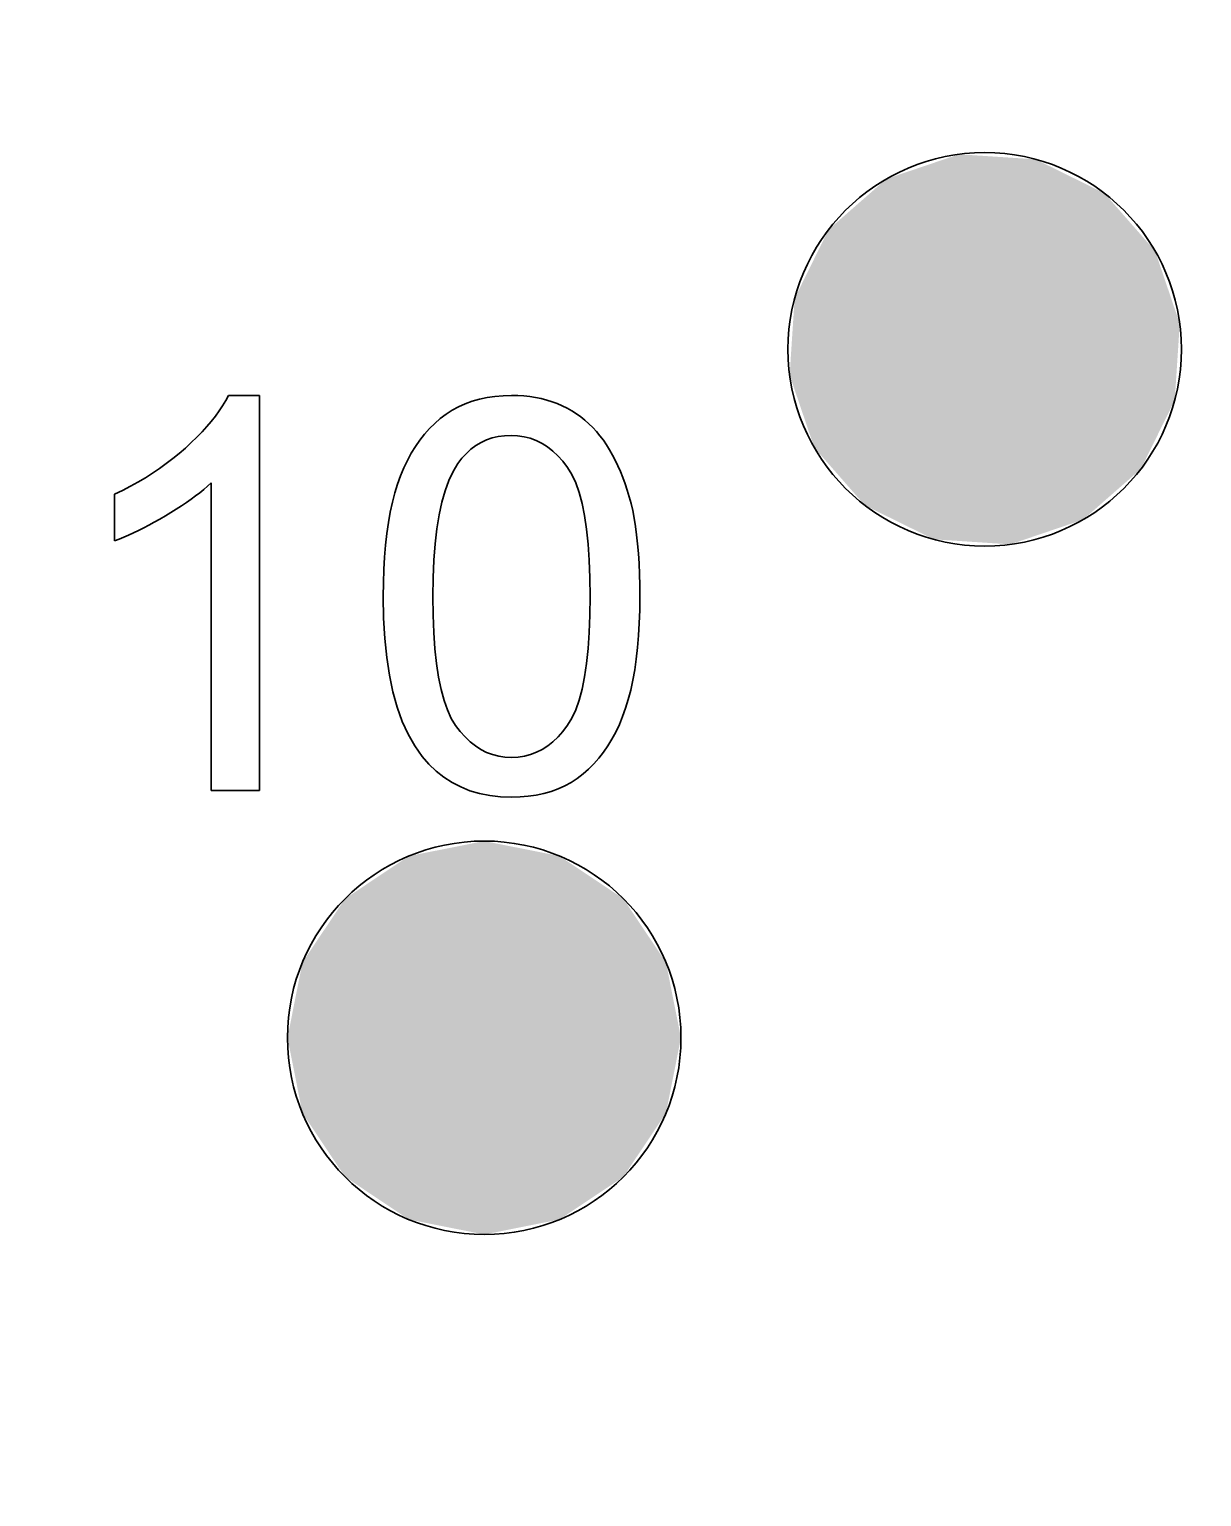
# Model space of a CAD drawing. Extents: x 260 to 819, y -886 to -454.
# Drawn here: x 385.37 to 393.11, y -656.66 to -646.96 of the extents above; entities that cross this region are included whole.
import ezdxf

# ---------------------------------------------------------------- set-up
doc = ezdxf.new("R2010")
doc.units = 0
doc.header["$LTSCALE"] = 150
doc.header["$MEASUREMENT"] = 0
doc.layers.get('0').update_dxf_attribs({"color": 6, "linetype": 'CONTINUOUS'})
doc.layers.add('현배선도', color=7, linetype='CONTINUOUS')

# ---------------------------------------------------------------- blocks, each defined once
blk = doc.blocks.new('A$C220A20F7')
at = {"color": 7, "lineweight": 35, "ltscale": 0.000494329}
blk.add_line((24.6386, 25.9703), (24.6588, 26.0043), dxfattribs=at)
at = {"color": 7, "lineweight": 35, "ltscale": 0.000477973}
blk.add_line((24.6588, 26.0043), (24.6767, 26.0381), dxfattribs=at)
at = {"color": 7, "lineweight": 35, "ltscale": 0.002571}
blk.add_line((24.6767, 26.0381), (24.8824, 26.0381), dxfattribs=at)
at = {"color": 7, "lineweight": 35, "ltscale": 0.032633}
blk.add_line((24.8824, 26.0381), (24.8824, 23.4275), dxfattribs=at)
at = {"color": 7, "lineweight": 35, "ltscale": 0.000612975}
blk.add_line((26.242, 25.9832), (26.2881, 26), dxfattribs=at)
at = {"color": 7, "lineweight": 35, "ltscale": 0.000625224}
blk.add_line((26.2881, 26), (26.3362, 26.0137), dxfattribs=at)
at = {"color": 7, "lineweight": 35, "ltscale": 0.000638953}
blk.add_line((26.3362, 26.0137), (26.3862, 26.0244), dxfattribs=at)
at = {"color": 7, "lineweight": 35, "ltscale": 0.000655446}
blk.add_line((26.3862, 26.0244), (26.438, 26.032), dxfattribs=at)
at = {"color": 7, "lineweight": 35, "ltscale": 0.000675357}
blk.add_line((26.438, 26.032), (26.4919, 26.0366), dxfattribs=at)
at = {"color": 7, "lineweight": 35, "ltscale": 0.000697582}
blk.add_line((26.4919, 26.0366), (26.5477, 26.0381), dxfattribs=at)
at = {"color": 7, "lineweight": 35, "ltscale": 0.000517379}
blk.add_line((26.5477, 26.0381), (26.589, 26.0373), dxfattribs=at)
at = {"color": 7, "lineweight": 35, "ltscale": 0.000504534}
blk.add_line((26.589, 26.0373), (26.6293, 26.0348), dxfattribs=at)
at = {"color": 7, "lineweight": 35, "ltscale": 0.000494145}
blk.add_line((26.6293, 26.0348), (26.6686, 26.0305), dxfattribs=at)
at = {"color": 7, "lineweight": 35, "ltscale": 0.000483271}
blk.add_line((26.6686, 26.0305), (26.7068, 26.0246), dxfattribs=at)
at = {"color": 7, "lineweight": 35, "ltscale": 0.000476445}
blk.add_line((26.7068, 26.0246), (26.7442, 26.0171), dxfattribs=at)
at = {"color": 7, "lineweight": 35, "ltscale": 0.000466168}
blk.add_line((26.7442, 26.0171), (26.7803, 26.0078), dxfattribs=at)
at = {"color": 7, "lineweight": 35, "ltscale": 0.000460297}
blk.add_line((26.7803, 26.0078), (26.8155, 25.9969), dxfattribs=at)
at = {"color": 7, "lineweight": 35, "ltscale": 0.000454851}
blk.add_line((26.8155, 25.9969), (26.8496, 25.9842), dxfattribs=at)
at = {"color": 7, "lineweight": 35, "ltscale": 0.000550657}
blk.add_line((24.564, 25.867), (24.5912, 25.9017), dxfattribs=at)
at = {"color": 7, "lineweight": 35, "ltscale": 0.000531687}
blk.add_line((24.5912, 25.9017), (24.6161, 25.9361), dxfattribs=at)
at = {"color": 7, "lineweight": 35, "ltscale": 0.000511878}
blk.add_line((24.6161, 25.9361), (24.6386, 25.9703), dxfattribs=at)
at = {"color": 7, "lineweight": 35, "ltscale": 0.000600513}
blk.add_line((26.0768, 25.8856), (26.1152, 25.9146), dxfattribs=at)
at = {"color": 7, "lineweight": 35, "ltscale": 0.000600191}
blk.add_line((26.1152, 25.9146), (26.1556, 25.9405), dxfattribs=at)
at = {"color": 7, "lineweight": 35, "ltscale": 0.000600219}
blk.add_line((26.1556, 25.9405), (26.1978, 25.9634), dxfattribs=at)
at = {"color": 7, "lineweight": 35, "ltscale": 0.000605547}
blk.add_line((26.1978, 25.9634), (26.242, 25.9832), dxfattribs=at)
at = {"color": 7, "lineweight": 35, "ltscale": 0.000451333}
blk.add_line((26.8496, 25.9842), (26.8827, 25.9699), dxfattribs=at)
at = {"color": 7, "lineweight": 35, "ltscale": 0.000448248}
blk.add_line((26.8827, 25.9699), (26.9148, 25.9539), dxfattribs=at)
at = {"color": 7, "lineweight": 35, "ltscale": 0.000445808}
blk.add_line((26.9148, 25.9539), (26.9458, 25.9363), dxfattribs=at)
at = {"color": 7, "lineweight": 35, "ltscale": 0.000443499}
blk.add_line((26.9458, 25.9363), (26.9758, 25.9172), dxfattribs=at)
at = {"color": 7, "lineweight": 35, "ltscale": 0.000442252}
blk.add_line((26.9758, 25.9172), (27.0046, 25.8967), dxfattribs=at)
at = {"color": 7, "lineweight": 35, "ltscale": 0.000443364}
blk.add_line((27.0046, 25.8967), (27.0323, 25.8746), dxfattribs=at)
at = {"color": 7, "lineweight": 35, "ltscale": 0.000613868}
blk.add_line((24.4684, 25.7618), (24.5026, 25.797), dxfattribs=at)
at = {"color": 7, "lineweight": 35, "ltscale": 0.000592871}
blk.add_line((24.5026, 25.797), (24.5345, 25.8321), dxfattribs=at)
at = {"color": 7, "lineweight": 35, "ltscale": 0.000571083}
blk.add_line((24.5345, 25.8321), (24.564, 25.867), dxfattribs=at)
at = {"color": 7, "lineweight": 35, "ltscale": 0.000617684}
blk.add_line((25.9728, 25.7825), (26.0057, 25.8195), dxfattribs=at)
at = {"color": 7, "lineweight": 35, "ltscale": 0.000610157}
blk.add_line((26.0057, 25.8195), (26.0403, 25.8538), dxfattribs=at)
at = {"color": 7, "lineweight": 35, "ltscale": 0.000605231}
blk.add_line((26.0403, 25.8538), (26.0768, 25.8856), dxfattribs=at)
at = {"color": 7, "lineweight": 35, "ltscale": 0.000443701}
blk.add_line((27.0323, 25.8746), (27.0589, 25.851), dxfattribs=at)
at = {"color": 7, "lineweight": 35, "ltscale": 0.000447388}
blk.add_line((27.0589, 25.851), (27.0845, 25.826), dxfattribs=at)
at = {"color": 7, "lineweight": 35, "ltscale": 0.000450204}
blk.add_line((27.0845, 25.826), (27.1088, 25.7995), dxfattribs=at)
at = {"color": 7, "lineweight": 35, "ltscale": 0.0004556}
blk.add_line((27.1088, 25.7995), (27.1321, 25.7715), dxfattribs=at)
at = {"color": 7, "lineweight": 35, "ltscale": 0.000661223}
blk.add_line((24.3928, 25.6905), (24.4318, 25.7263), dxfattribs=at)
at = {"color": 7, "lineweight": 35, "ltscale": 0.000637191}
blk.add_line((24.4318, 25.7263), (24.4684, 25.7618), dxfattribs=at)
at = {"color": 7, "lineweight": 35, "ltscale": 0.000654366}
blk.add_line((25.8855, 25.6563), (25.9128, 25.701), dxfattribs=at)
at = {"color": 7, "lineweight": 35, "ltscale": 0.000639346}
blk.add_line((25.9128, 25.701), (25.9419, 25.743), dxfattribs=at)
at = {"color": 7, "lineweight": 35, "ltscale": 0.000627424}
blk.add_line((25.9419, 25.743), (25.9728, 25.7825), dxfattribs=at)
at = {"color": 7, "lineweight": 35, "ltscale": 0.000506555}
blk.add_line((26.3122, 25.7069), (26.2797, 25.6826), dxfattribs=at)
at = {"color": 7, "lineweight": 35, "ltscale": 0.000497956}
blk.add_line((26.3464, 25.7273), (26.3122, 25.7069), dxfattribs=at)
at = {"color": 7, "lineweight": 35, "ltscale": 0.000496468}
blk.add_line((26.3824, 25.7441), (26.3464, 25.7273), dxfattribs=at)
at = {"color": 7, "lineweight": 35, "ltscale": 0.000500407}
blk.add_line((26.4202, 25.7571), (26.3824, 25.7441), dxfattribs=at)
at = {"color": 7, "lineweight": 35, "ltscale": 0.000507148}
blk.add_line((26.4597, 25.7665), (26.4202, 25.7571), dxfattribs=at)
at = {"color": 7, "lineweight": 35, "ltscale": 0.000521155}
blk.add_line((26.501, 25.772), (26.4597, 25.7665), dxfattribs=at)
at = {"color": 7, "lineweight": 35, "ltscale": 0.000539138}
blk.add_line((26.5441, 25.7739), (26.501, 25.772), dxfattribs=at)
at = {"color": 7, "lineweight": 35, "ltscale": 0.000549947}
blk.add_line((26.5881, 25.7718), (26.5441, 25.7739), dxfattribs=at)
at = {"color": 7, "lineweight": 35, "ltscale": 0.000537544}
blk.add_line((26.6306, 25.7655), (26.5881, 25.7718), dxfattribs=at)
at = {"color": 7, "lineweight": 35, "ltscale": 0.000529412}
blk.add_line((26.6716, 25.7549), (26.6306, 25.7655), dxfattribs=at)
at = {"color": 7, "lineweight": 35, "ltscale": 0.000527155}
blk.add_line((26.7111, 25.7401), (26.6716, 25.7549), dxfattribs=at)
at = {"color": 7, "lineweight": 35, "ltscale": 0.000532097}
blk.add_line((26.7492, 25.7211), (26.7111, 25.7401), dxfattribs=at)
at = {"color": 7, "lineweight": 35, "ltscale": 0.000541848}
blk.add_line((26.7858, 25.6979), (26.7492, 25.7211), dxfattribs=at)
at = {"color": 7, "lineweight": 35, "ltscale": 0.000461732}
blk.add_line((27.1321, 25.7715), (27.1543, 25.7419), dxfattribs=at)
at = {"color": 7, "lineweight": 35, "ltscale": 0.000470107}
blk.add_line((27.1543, 25.7419), (27.1756, 25.7109), dxfattribs=at)
at = {"color": 7, "lineweight": 35, "ltscale": 0.000476178}
blk.add_line((27.1756, 25.7109), (27.1956, 25.6785), dxfattribs=at)
at = {"color": 7, "lineweight": 35, "ltscale": 0.000682783}
blk.add_line((24.2666, 25.5878), (24.31, 25.621), dxfattribs=at)
at = {"color": 7, "lineweight": 35, "ltscale": 0.000678347}
blk.add_line((24.31, 25.621), (24.3521, 25.6552), dxfattribs=at)
at = {"color": 7, "lineweight": 35, "ltscale": 0.000673366}
blk.add_line((24.3521, 25.6552), (24.3928, 25.6905), dxfattribs=at)
at = {"color": 7, "lineweight": 35, "ltscale": 0.000688853}
blk.add_line((25.8365, 25.5593), (25.8601, 25.6091), dxfattribs=at)
at = {"color": 7, "lineweight": 35, "ltscale": 0.000670067}
blk.add_line((25.8601, 25.6091), (25.8855, 25.6563), dxfattribs=at)
at = {"color": 7, "lineweight": 35, "ltscale": 0.000557278}
blk.add_line((26.2201, 25.623), (26.193, 25.5876), dxfattribs=at)
at = {"color": 7, "lineweight": 35, "ltscale": 0.000535971}
blk.add_line((26.2491, 25.6547), (26.2201, 25.623), dxfattribs=at)
at = {"color": 7, "lineweight": 35, "ltscale": 0.000518187}
blk.add_line((26.2797, 25.6826), (26.2491, 25.6547), dxfattribs=at)
at = {"color": 7, "lineweight": 35, "ltscale": 0.000557312}
blk.add_line((26.821, 25.6705), (26.7858, 25.6979), dxfattribs=at)
at = {"color": 7, "lineweight": 35, "ltscale": 0.000577371}
blk.add_line((26.8546, 25.6388), (26.821, 25.6705), dxfattribs=at)
at = {"color": 7, "lineweight": 35, "ltscale": 0.000602561}
blk.add_line((26.8868, 25.6029), (26.8546, 25.6388), dxfattribs=at)
at = {"color": 7, "lineweight": 35, "ltscale": 0.000630521}
blk.add_line((26.9174, 25.5629), (26.8868, 25.6029), dxfattribs=at)
at = {"color": 7, "lineweight": 35, "ltscale": 0.000486924}
blk.add_line((27.1956, 25.6785), (27.2149, 25.6447), dxfattribs=at)
at = {"color": 7, "lineweight": 35, "ltscale": 0.000495824}
blk.add_line((27.2149, 25.6447), (27.2332, 25.6095), dxfattribs=at)
at = {"color": 7, "lineweight": 35, "ltscale": 0.000506592}
blk.add_line((27.2332, 25.6095), (27.2507, 25.5729), dxfattribs=at)
at = {"color": 7, "lineweight": 35, "ltscale": 0.000701788}
blk.add_line((24.1281, 25.4947), (24.1756, 25.5247), dxfattribs=at)
at = {"color": 7, "lineweight": 35, "ltscale": 0.000695329}
blk.add_line((24.1756, 25.5247), (24.2217, 25.5558), dxfattribs=at)
at = {"color": 7, "lineweight": 35, "ltscale": 0.000689453}
blk.add_line((24.2217, 25.5558), (24.2666, 25.5878), dxfattribs=at)
at = {"color": 7, "lineweight": 35, "ltscale": 0.000729864}
blk.add_line((25.7948, 25.452), (25.8147, 25.5069), dxfattribs=at)
at = {"color": 7, "lineweight": 35, "ltscale": 0.000709006}
blk.add_line((25.8147, 25.5069), (25.8365, 25.5593), dxfattribs=at)
at = {"color": 7, "lineweight": 35, "ltscale": 0.000823879}
blk.add_line((26.1617, 25.5361), (26.1336, 25.4765), dxfattribs=at)
at = {"color": 7, "lineweight": 35, "ltscale": 0.000754097}
blk.add_line((26.193, 25.5876), (26.1617, 25.5361), dxfattribs=at)
at = {"color": 7, "lineweight": 35, "ltscale": 0.000682415}
blk.add_line((26.946, 25.5163), (26.9174, 25.5629), dxfattribs=at)
at = {"color": 7, "lineweight": 35, "ltscale": 0.000758873}
blk.add_line((26.9714, 25.4612), (26.946, 25.5163), dxfattribs=at)
at = {"color": 7, "lineweight": 35, "ltscale": 0.000518463}
blk.add_line((27.2507, 25.5729), (27.2673, 25.5349), dxfattribs=at)
at = {"color": 7, "lineweight": 35, "ltscale": 0.000529826}
blk.add_line((27.2673, 25.5349), (27.283, 25.4955), dxfattribs=at)
at = {"color": 7, "lineweight": 35, "ltscale": 0.000735495}
blk.add_line((23.9246, 25.3855), (23.9775, 25.4112), dxfattribs=at)
at = {"color": 7, "lineweight": 35, "ltscale": 0.00072632}
blk.add_line((23.9775, 25.4112), (24.0291, 25.438), dxfattribs=at)
at = {"color": 7, "lineweight": 35, "ltscale": 0.000717356}
blk.add_line((24.0291, 25.438), (24.0793, 25.4658), dxfattribs=at)
at = {"color": 7, "lineweight": 35, "ltscale": 0.000709345}
blk.add_line((24.0793, 25.4658), (24.1281, 25.4947), dxfattribs=at)
at = {"color": 7, "lineweight": 35, "ltscale": 0.000432331}
blk.add_line((24.5141, 25.4178), (24.4875, 25.3958), dxfattribs=at)
at = {"color": 7, "lineweight": 35, "ltscale": 0.000418122}
blk.add_line((24.5394, 25.4398), (24.5141, 25.4178), dxfattribs=at)
at = {"color": 7, "lineweight": 35, "ltscale": 0.000404373}
blk.add_line((24.5631, 25.4617), (24.5394, 25.4398), dxfattribs=at)
at = {"color": 7, "lineweight": 35, "ltscale": 0.025428}
blk.add_line((24.5631, 23.4275), (24.5631, 25.4617), dxfattribs=at)
at = {"color": 7, "lineweight": 35, "ltscale": 0.000759706}
blk.add_line((25.7768, 25.394), (25.7948, 25.452), dxfattribs=at)
at = {"color": 7, "lineweight": 35, "ltscale": 0.000983607}
blk.add_line((26.1089, 25.4088), (26.0875, 25.3331), dxfattribs=at)
at = {"color": 7, "lineweight": 35, "ltscale": 0.000899956}
blk.add_line((26.1336, 25.4765), (26.1089, 25.4088), dxfattribs=at)
at = {"color": 7, "lineweight": 35, "ltscale": 0.000845591}
blk.add_line((26.9939, 25.3974), (26.9714, 25.4612), dxfattribs=at)
at = {"color": 7, "lineweight": 35, "ltscale": 0.000541421}
blk.add_line((27.283, 25.4955), (27.2978, 25.4548), dxfattribs=at)
at = {"color": 7, "lineweight": 35, "ltscale": 0.000554547}
blk.add_line((27.2978, 25.4548), (27.3117, 25.4127), dxfattribs=at)
at = {"color": 7, "lineweight": 35, "ltscale": 0.000568169}
blk.add_line((27.3117, 25.4127), (27.3248, 25.3692), dxfattribs=at)
at = {"color": 7, "lineweight": 35, "ltscale": 0.003857}
blk.add_line((23.9246, 25.0769), (23.9246, 25.3855), dxfattribs=at)
at = {"color": 7, "lineweight": 35, "ltscale": 0.000489449}
blk.add_line((24.399, 25.3298), (24.3666, 25.3078), dxfattribs=at)
at = {"color": 7, "lineweight": 35, "ltscale": 0.000474114}
blk.add_line((24.4299, 25.3518), (24.399, 25.3298), dxfattribs=at)
at = {"color": 7, "lineweight": 35, "ltscale": 0.000460323}
blk.add_line((24.4594, 25.3738), (24.4299, 25.3518), dxfattribs=at)
at = {"color": 7, "lineweight": 35, "ltscale": 0.000445651}
blk.add_line((24.4875, 25.3958), (24.4594, 25.3738), dxfattribs=at)
at = {"color": 7, "lineweight": 35, "ltscale": 0.000834544}
blk.add_line((25.7464, 25.2671), (25.7607, 25.3324), dxfattribs=at)
at = {"color": 7, "lineweight": 35, "ltscale": 0.000796089}
blk.add_line((25.7607, 25.3324), (25.7768, 25.394), dxfattribs=at)
at = {"color": 7, "lineweight": 35, "ltscale": 0.001072}
blk.add_line((26.0875, 25.3331), (26.0693, 25.2494), dxfattribs=at)
at = {"color": 7, "lineweight": 35, "ltscale": 0.000936623}
for p, q in [((27.0134, 25.325), (26.9939, 25.3974)), ((26.9939, 24.0245), (27.0134, 24.0968))]:
    blk.add_line(p, q, dxfattribs=at)
at = {"color": 7, "lineweight": 35, "ltscale": 0.001033}
for p, q in [((27.0298, 25.2441), (27.0134, 25.325)), ((26.0655, 24.1766), (26.082, 24.0957))]:
    blk.add_line(p, q, dxfattribs=at)
at = {"color": 7, "lineweight": 35, "ltscale": 0.00058095}
blk.add_line((27.3248, 25.3692), (27.337, 25.3243), dxfattribs=at)
at = {"color": 7, "lineweight": 35, "ltscale": 0.000605878}
blk.add_line((27.337, 25.3243), (27.3481, 25.2771), dxfattribs=at)
at = {"color": 7, "lineweight": 35, "ltscale": 0.000519728}
blk.add_line((24.2237, 25.2204), (24.1874, 25.2), dxfattribs=at)
at = {"color": 7, "lineweight": 35, "ltscale": 0.000534296}
blk.add_line((24.2607, 25.2418), (24.2237, 25.2204), dxfattribs=at)
at = {"color": 7, "lineweight": 35, "ltscale": 0.000535149}
blk.add_line((24.2974, 25.2638), (24.2607, 25.2418), dxfattribs=at)
at = {"color": 7, "lineweight": 35, "ltscale": 0.000519922}
blk.add_line((24.3327, 25.2858), (24.2974, 25.2638), dxfattribs=at)
at = {"color": 7, "lineweight": 35, "ltscale": 0.000504709}
blk.add_line((24.3666, 25.3078), (24.3327, 25.2858), dxfattribs=at)
at = {"color": 7, "lineweight": 35, "ltscale": 0.000874045}
blk.add_line((25.7341, 25.1983), (25.7464, 25.2671), dxfattribs=at)
at = {"color": 7, "lineweight": 35, "ltscale": 0.001162}
blk.add_line((26.0693, 25.2494), (26.0545, 25.1576), dxfattribs=at)
at = {"color": 7, "lineweight": 35, "ltscale": 0.001133}
blk.add_line((27.0434, 25.1544), (27.0298, 25.2441), dxfattribs=at)
at = {"color": 7, "lineweight": 35, "ltscale": 0.000641445}
blk.add_line((27.3481, 25.2771), (27.358, 25.2268), dxfattribs=at)
at = {"color": 7, "lineweight": 35, "ltscale": 0.000677869}
blk.add_line((27.358, 25.2268), (27.3667, 25.1733), dxfattribs=at)
at = {"color": 7, "lineweight": 35, "ltscale": 0.000445527}
blk.add_line((24.0499, 25.1297), (24.0174, 25.1148), dxfattribs=at)
at = {"color": 7, "lineweight": 35, "ltscale": 0.000461794}
blk.add_line((24.0832, 25.1456), (24.0499, 25.1297), dxfattribs=at)
at = {"color": 7, "lineweight": 35, "ltscale": 0.000475458}
blk.add_line((24.1172, 25.1627), (24.0832, 25.1456), dxfattribs=at)
at = {"color": 7, "lineweight": 35, "ltscale": 0.000489692}
blk.add_line((24.1519, 25.1808), (24.1172, 25.1627), dxfattribs=at)
at = {"color": 7, "lineweight": 35, "ltscale": 0.000504987}
blk.add_line((24.1874, 25.2), (24.1519, 25.1808), dxfattribs=at)
at = {"color": 7, "lineweight": 35, "ltscale": 0.000956604}
blk.add_line((25.7151, 25.0498), (25.7237, 25.1259), dxfattribs=at)
at = {"color": 7, "lineweight": 35, "ltscale": 0.000914472}
blk.add_line((25.7237, 25.1259), (25.7341, 25.1983), dxfattribs=at)
at = {"color": 7, "lineweight": 35, "ltscale": 0.001257}
blk.add_line((26.0545, 25.1576), (26.0429, 25.0577), dxfattribs=at)
at = {"color": 7, "lineweight": 35, "ltscale": 0.001235}
blk.add_line((27.0539, 25.0562), (27.0434, 25.1544), dxfattribs=at)
at = {"color": 7, "lineweight": 35, "ltscale": 0.000715071}
blk.add_line((27.3667, 25.1733), (27.3744, 25.1166), dxfattribs=at)
at = {"color": 7, "lineweight": 35, "ltscale": 0.000752638}
blk.add_line((27.3744, 25.1166), (27.3808, 25.0567), dxfattribs=at)
at = {"color": 7, "lineweight": 35, "ltscale": 0.000404247}
blk.add_line((23.9548, 25.0884), (23.9246, 25.0769), dxfattribs=at)
at = {"color": 7, "lineweight": 35, "ltscale": 0.000417736}
blk.add_line((23.9858, 25.1011), (23.9548, 25.0884), dxfattribs=at)
at = {"color": 7, "lineweight": 35, "ltscale": 0.000431802}
blk.add_line((24.0174, 25.1148), (23.9858, 25.1011), dxfattribs=at)
at = {"color": 7, "lineweight": 35, "ltscale": 0.000998787}
blk.add_line((25.7084, 24.9702), (25.7151, 25.0498), dxfattribs=at)
at = {"color": 7, "lineweight": 35, "ltscale": 0.001354}
blk.add_line((26.0429, 25.0577), (26.0347, 24.9497), dxfattribs=at)
at = {"color": 7, "lineweight": 35, "ltscale": 0.001339}
blk.add_line((27.0614, 24.9494), (27.0539, 25.0562), dxfattribs=at)
at = {"color": 7, "lineweight": 35, "ltscale": 0.000790653}
blk.add_line((27.3808, 25.0567), (27.386, 24.9937), dxfattribs=at)
at = {"color": 7, "lineweight": 35, "ltscale": 0.001042}
blk.add_line((25.7038, 24.887), (25.7084, 24.9702), dxfattribs=at)
at = {"color": 7, "lineweight": 35, "ltscale": 0.001451}
blk.add_line((26.0347, 24.9497), (26.0297, 24.8338), dxfattribs=at)
at = {"color": 7, "lineweight": 35, "ltscale": 0.001445}
blk.add_line((27.0658, 24.8339), (27.0614, 24.9494), dxfattribs=at)
at = {"color": 7, "lineweight": 35, "ltscale": 0.000829223}
blk.add_line((27.386, 24.9937), (27.3902, 24.9275), dxfattribs=at)
at = {"color": 7, "lineweight": 35, "ltscale": 0.000868235}
blk.add_line((27.3902, 24.9275), (27.3931, 24.8581), dxfattribs=at)
at = {"color": 7, "lineweight": 35, "ltscale": 0.001086}
blk.add_line((25.7009, 24.8002), (25.7038, 24.887), dxfattribs=at)
at = {"color": 7, "lineweight": 35, "ltscale": 0.00155}
blk.add_line((26.0297, 24.8338), (26.0281, 24.7098), dxfattribs=at)
at = {"color": 7, "lineweight": 35, "ltscale": 0.001551}
blk.add_line((27.0673, 24.7098), (27.0658, 24.8339), dxfattribs=at)
at = {"color": 7, "lineweight": 35, "ltscale": 0.000907196}
blk.add_line((27.3931, 24.8581), (27.3948, 24.7855), dxfattribs=at)
at = {"color": 7, "lineweight": 35, "ltscale": 0.00113}
for p, q in [((25.7, 24.7098), (25.7009, 24.8002)), ((27.0298, 24.1777), (27.0434, 24.2671))]:
    blk.add_line(p, q, dxfattribs=at)
at = {"color": 7, "lineweight": 35, "ltscale": 0.000946648}
blk.add_line((27.3948, 24.7855), (27.3954, 24.7098), dxfattribs=at)
at = {"color": 7, "lineweight": 35, "ltscale": 0.001781}
blk.add_line((25.7025, 24.5674), (25.7, 24.7098), dxfattribs=at)
at = {"color": 7, "lineweight": 35, "ltscale": 0.001547}
blk.add_line((26.0281, 24.7098), (26.0296, 24.586), dxfattribs=at)
at = {"color": 7, "lineweight": 35, "ltscale": 0.001543}
blk.add_line((27.0658, 24.5864), (27.0673, 24.7098), dxfattribs=at)
at = {"color": 7, "lineweight": 35, "ltscale": 0.001122}
blk.add_line((27.3954, 24.7098), (27.3945, 24.62), dxfattribs=at)
at = {"color": 7, "lineweight": 35, "ltscale": 0.001681}
blk.add_line((25.7102, 24.4331), (25.7025, 24.5674), dxfattribs=at)
at = {"color": 7, "lineweight": 35, "ltscale": 0.001441}
blk.add_line((26.0296, 24.586), (26.034, 24.4708), dxfattribs=at)
at = {"color": 7, "lineweight": 35, "ltscale": 0.001438}
blk.add_line((27.0614, 24.4714), (27.0658, 24.5864), dxfattribs=at)
at = {"color": 7, "lineweight": 35, "ltscale": 0.001079}
blk.add_line((27.3945, 24.62), (27.3916, 24.5338), dxfattribs=at)
at = {"color": 7, "lineweight": 35, "ltscale": 0.001337}
blk.add_line((26.034, 24.4708), (26.0416, 24.3642), dxfattribs=at)
at = {"color": 7, "lineweight": 35, "ltscale": 0.001333}
blk.add_line((27.0539, 24.365), (27.0614, 24.4714), dxfattribs=at)
at = {"color": 7, "lineweight": 35, "ltscale": 0.000992957}
blk.add_line((27.387, 24.4511), (27.3804, 24.3719), dxfattribs=at)
at = {"color": 7, "lineweight": 35, "ltscale": 0.001035}
blk.add_line((27.3916, 24.5338), (27.387, 24.4511), dxfattribs=at)
at = {"color": 7, "lineweight": 35, "ltscale": 0.001584}
blk.add_line((25.7231, 24.307), (25.7102, 24.4331), dxfattribs=at)
at = {"color": 7, "lineweight": 35, "ltscale": 0.001233}
blk.add_line((26.0416, 24.3642), (26.052, 24.2661), dxfattribs=at)
at = {"color": 7, "lineweight": 35, "ltscale": 0.001231}
blk.add_line((27.0434, 24.2671), (27.0539, 24.365), dxfattribs=at)
at = {"color": 7, "lineweight": 35, "ltscale": 0.000951591}
blk.add_line((27.3804, 24.3719), (27.3719, 24.2963), dxfattribs=at)
at = {"color": 7, "lineweight": 35, "ltscale": 0.001491}
blk.add_line((25.7411, 24.1891), (25.7231, 24.307), dxfattribs=at)
at = {"color": 7, "lineweight": 35, "ltscale": 0.001131}
blk.add_line((26.052, 24.2661), (26.0655, 24.1766), dxfattribs=at)
at = {"color": 7, "lineweight": 35, "ltscale": 0.00091021}
blk.add_line((27.3719, 24.2963), (27.3616, 24.2242), dxfattribs=at)
at = {"color": 7, "lineweight": 35, "ltscale": 0.001402}
blk.add_line((25.7642, 24.0793), (25.7411, 24.1891), dxfattribs=at)
at = {"color": 7, "lineweight": 35, "ltscale": 0.001032}
blk.add_line((27.0134, 24.0968), (27.0298, 24.1777), dxfattribs=at)
at = {"color": 7, "lineweight": 35, "ltscale": 0.000831773}
blk.add_line((27.3494, 24.1556), (27.3353, 24.0906), dxfattribs=at)
at = {"color": 7, "lineweight": 35, "ltscale": 0.000871014}
blk.add_line((27.3616, 24.2242), (27.3494, 24.1556), dxfattribs=at)
at = {"color": 7, "lineweight": 35, "ltscale": 0.001319}
blk.add_line((25.7925, 23.9776), (25.7642, 24.0793), dxfattribs=at)
at = {"color": 7, "lineweight": 35, "ltscale": 0.000936637}
blk.add_line((26.082, 24.0957), (26.1015, 24.0233), dxfattribs=at)
at = {"color": 7, "lineweight": 35, "ltscale": 0.000794589}
blk.add_line((27.3353, 24.0906), (27.3193, 24.0291), dxfattribs=at)
at = {"color": 7, "lineweight": 35, "ltscale": 0.001241}
blk.add_line((25.826, 23.8842), (25.7925, 23.9776), dxfattribs=at)
at = {"color": 7, "lineweight": 35, "ltscale": 0.000845983}
blk.add_line((26.1015, 24.0233), (26.1239, 23.9595), dxfattribs=at)
at = {"color": 7, "lineweight": 35, "ltscale": 0.000760378}
blk.add_line((26.1239, 23.9595), (26.1495, 23.9043), dxfattribs=at)
at = {"color": 7, "lineweight": 35, "ltscale": 0.000761299}
blk.add_line((26.946, 23.9053), (26.9714, 23.9606), dxfattribs=at)
at = {"color": 7, "lineweight": 35, "ltscale": 0.00084631}
blk.add_line((26.9714, 23.9606), (26.9939, 24.0245), dxfattribs=at)
at = {"color": 7, "lineweight": 35, "ltscale": 0.000729706}
blk.add_line((27.3014, 23.9711), (27.2817, 23.9162), dxfattribs=at)
at = {"color": 7, "lineweight": 35, "ltscale": 0.000758117}
blk.add_line((27.3193, 24.0291), (27.3014, 23.9711), dxfattribs=at)
at = {"color": 7, "lineweight": 35, "ltscale": 0.00117}
blk.add_line((25.8645, 23.7989), (25.826, 23.8842), dxfattribs=at)
at = {"color": 7, "lineweight": 35, "ltscale": 0.00068292}
blk.add_line((26.1495, 23.9043), (26.1779, 23.8576), dxfattribs=at)
at = {"color": 7, "lineweight": 35, "ltscale": 0.000632644}
blk.add_line((26.1779, 23.8576), (26.2085, 23.8173), dxfattribs=at)
at = {"color": 7, "lineweight": 35, "ltscale": 0.00063355}
blk.add_line((26.8868, 23.818), (26.9174, 23.8585), dxfattribs=at)
at = {"color": 7, "lineweight": 35, "ltscale": 0.000685506}
blk.add_line((26.9174, 23.8585), (26.946, 23.9053), dxfattribs=at)
at = {"color": 7, "lineweight": 35, "ltscale": 0.000688871}
blk.add_line((27.2602, 23.8637), (27.2366, 23.8139), dxfattribs=at)
at = {"color": 7, "lineweight": 35, "ltscale": 0.000708368}
blk.add_line((27.2817, 23.9162), (27.2602, 23.8637), dxfattribs=at)
at = {"color": 7, "lineweight": 35, "ltscale": 0.001109}
blk.add_line((25.9083, 23.7217), (25.8645, 23.7989), dxfattribs=at)
at = {"color": 7, "lineweight": 35, "ltscale": 0.000603049}
blk.add_line((26.2085, 23.8173), (26.2406, 23.7813), dxfattribs=at)
at = {"color": 7, "lineweight": 35, "ltscale": 0.000577151}
blk.add_line((26.2406, 23.7813), (26.2741, 23.7495), dxfattribs=at)
at = {"color": 7, "lineweight": 35, "ltscale": 0.000578624}
blk.add_line((26.8213, 23.7499), (26.8548, 23.7819), dxfattribs=at)
at = {"color": 7, "lineweight": 35, "ltscale": 0.00060411}
blk.add_line((26.8548, 23.7819), (26.8868, 23.818), dxfattribs=at)
at = {"color": 7, "lineweight": 35, "ltscale": 0.000653898}
blk.add_line((27.2114, 23.7666), (27.1842, 23.7219), dxfattribs=at)
at = {"color": 7, "lineweight": 35, "ltscale": 0.000670186}
blk.add_line((27.2366, 23.8139), (27.2114, 23.7666), dxfattribs=at)
at = {"color": 7, "lineweight": 35, "ltscale": 0.001056}
blk.add_line((25.9571, 23.6527), (25.9083, 23.7217), dxfattribs=at)
at = {"color": 7, "lineweight": 35, "ltscale": 0.000555735}
blk.add_line((26.2741, 23.7495), (26.309, 23.722), dxfattribs=at)
at = {"color": 7, "lineweight": 35, "ltscale": 0.000538913}
blk.add_line((26.309, 23.722), (26.3453, 23.6986), dxfattribs=at)
at = {"color": 7, "lineweight": 35, "ltscale": 0.000528435}
blk.add_line((26.3453, 23.6986), (26.383, 23.6795), dxfattribs=at)
at = {"color": 7, "lineweight": 35, "ltscale": 0.000522293}
blk.add_line((26.383, 23.6795), (26.422, 23.6647), dxfattribs=at)
at = {"color": 7, "lineweight": 35, "ltscale": 0.0005236}
blk.add_line((26.422, 23.6647), (26.4626, 23.6541), dxfattribs=at)
at = {"color": 7, "lineweight": 35, "ltscale": 0.000523793}
blk.add_line((26.6329, 23.6541), (26.6734, 23.6648), dxfattribs=at)
at = {"color": 7, "lineweight": 35, "ltscale": 0.000522632}
blk.add_line((26.6734, 23.6648), (26.7125, 23.6797), dxfattribs=at)
at = {"color": 7, "lineweight": 35, "ltscale": 0.0005281}
blk.add_line((26.7125, 23.6797), (26.7501, 23.6989), dxfattribs=at)
at = {"color": 7, "lineweight": 35, "ltscale": 0.00053943}
blk.add_line((26.7501, 23.6989), (26.7864, 23.7223), dxfattribs=at)
at = {"color": 7, "lineweight": 35, "ltscale": 0.000556799}
blk.add_line((26.7864, 23.7223), (26.8213, 23.7499), dxfattribs=at)
at = {"color": 7, "lineweight": 35, "ltscale": 0.000629096}
blk.add_line((27.1552, 23.6798), (27.1242, 23.6401), dxfattribs=at)
at = {"color": 7, "lineweight": 35, "ltscale": 0.000639736}
blk.add_line((27.1842, 23.7219), (27.1552, 23.6798), dxfattribs=at)
at = {"color": 7, "lineweight": 35, "ltscale": 0.000848628}
blk.add_line((26.0016, 23.6015), (25.9571, 23.6527), dxfattribs=at)
at = {"color": 7, "lineweight": 35, "ltscale": 0.000826927}
blk.add_line((26.0494, 23.5557), (26.0016, 23.6015), dxfattribs=at)
at = {"color": 7, "lineweight": 35, "ltscale": 0.000529357}
blk.add_line((26.4626, 23.6541), (26.5044, 23.6478), dxfattribs=at)
at = {"color": 7, "lineweight": 35, "ltscale": 0.000540802}
blk.add_line((26.5044, 23.6478), (26.5477, 23.6457), dxfattribs=at)
at = {"color": 7, "lineweight": 35, "ltscale": 0.000542326}
blk.add_line((26.5477, 23.6457), (26.591, 23.6478), dxfattribs=at)
at = {"color": 7, "lineweight": 35, "ltscale": 0.000529414}
blk.add_line((26.591, 23.6478), (26.6329, 23.6541), dxfattribs=at)
at = {"color": 7, "lineweight": 35, "ltscale": 0.000606611}
blk.add_line((27.0568, 23.5685), (27.0203, 23.5366), dxfattribs=at)
at = {"color": 7, "lineweight": 35, "ltscale": 0.000611502}
blk.add_line((27.0915, 23.6031), (27.0568, 23.5685), dxfattribs=at)
at = {"color": 7, "lineweight": 35, "ltscale": 0.000617814}
blk.add_line((27.1242, 23.6401), (27.0915, 23.6031), dxfattribs=at)
at = {"color": 7, "lineweight": 35, "ltscale": 0.000813811}
blk.add_line((26.1004, 23.5153), (26.0494, 23.5557), dxfattribs=at)
at = {"color": 7, "lineweight": 35, "ltscale": 0.000806705}
blk.add_line((26.1546, 23.4802), (26.1004, 23.5153), dxfattribs=at)
at = {"color": 7, "lineweight": 35, "ltscale": 0.000808701}
blk.add_line((26.2121, 23.4506), (26.1546, 23.4802), dxfattribs=at)
at = {"color": 7, "lineweight": 35, "ltscale": 0.00060256}
blk.add_line((26.9416, 23.4813), (26.8992, 23.4583), dxfattribs=at)
at = {"color": 7, "lineweight": 35, "ltscale": 0.000601327}
blk.add_line((26.982, 23.5074), (26.9416, 23.4813), dxfattribs=at)
at = {"color": 7, "lineweight": 35, "ltscale": 0.000601665}
blk.add_line((27.0203, 23.5366), (26.982, 23.5074), dxfattribs=at)
at = {"color": 7, "lineweight": 35, "ltscale": 0.003991}
blk.add_line((24.8824, 23.4275), (24.5631, 23.4275), dxfattribs=at)
at = {"color": 7, "lineweight": 35, "ltscale": 0.000816682}
blk.add_line((26.2728, 23.4263), (26.2121, 23.4506), dxfattribs=at)
at = {"color": 7, "lineweight": 35, "ltscale": 0.000832236}
blk.add_line((26.3366, 23.4074), (26.2728, 23.4263), dxfattribs=at)
at = {"color": 7, "lineweight": 35, "ltscale": 0.000856003}
blk.add_line((26.4037, 23.3939), (26.3366, 23.4074), dxfattribs=at)
at = {"color": 7, "lineweight": 35, "ltscale": 0.000886217}
blk.add_line((26.4742, 23.3859), (26.4037, 23.3939), dxfattribs=at)
at = {"color": 7, "lineweight": 35, "ltscale": 0.000919199}
blk.add_line((26.5477, 23.3831), (26.4742, 23.3859), dxfattribs=at)
at = {"color": 7, "lineweight": 35, "ltscale": 0.000702174}
blk.add_line((26.6038, 23.3847), (26.5477, 23.3831), dxfattribs=at)
at = {"color": 7, "lineweight": 35, "ltscale": 0.000679918}
blk.add_line((26.658, 23.3893), (26.6038, 23.3847), dxfattribs=at)
at = {"color": 7, "lineweight": 35, "ltscale": 0.000659275}
blk.add_line((26.7102, 23.3969), (26.658, 23.3893), dxfattribs=at)
at = {"color": 7, "lineweight": 35, "ltscale": 0.000642176}
blk.add_line((26.7604, 23.4077), (26.7102, 23.3969), dxfattribs=at)
at = {"color": 7, "lineweight": 35, "ltscale": 0.0006269}
blk.add_line((26.8086, 23.4215), (26.7604, 23.4077), dxfattribs=at)
at = {"color": 7, "lineweight": 35, "ltscale": 0.000615517}
blk.add_line((26.8549, 23.4384), (26.8086, 23.4215), dxfattribs=at)
at = {"color": 7, "lineweight": 35, "ltscale": 0.000607486}
blk.add_line((26.8992, 23.4583), (26.8549, 23.4384), dxfattribs=at)
at = {"color": 7, "lineweight": 35}
for centre, radius in [((21.7932, 21.7932), 21.7932), ((21.7932, 21.7932), 18.4912), ((21.7932, 21.7932), 18.293), ((21.7932, 21.7932), 18.293), ((21.7932, 21.7932), 17.1704), ((29.674, 26.3432), 1.3), ((26.3671, 21.7932), 1.3)]:
    blk.add_circle(centre, radius, dxfattribs=at)
for radius, start, end in [(20.4724, 24.09031, 280.44057), (14.5288, 300.13354, 79.69111)]:
    blk.add_arc((21.7932, 21.7932), radius, start, end, dxfattribs=at)
at = {"color": 7, "lineweight": 5}
for points in [[(29.5043, 27.6321), (28.5482, 25.6932), (28.4183, 26.6797), (28.3852, 26.1735)], [(29.5043, 27.6321), (28.4183, 26.6797), (29.024, 27.469), (28.6426, 27.1346)], [(29.5043, 27.6321), (29.3376, 25.0875), (28.5482, 25.6932), (28.8826, 25.3118)], [(29.5043, 27.6321), (30.324, 25.2174), (29.3376, 25.0875), (29.8437, 25.0543)], [(29.5043, 27.6321), (30.0105, 27.5989), (30.7999, 26.9932), (30.4654, 27.3745)], [(29.5043, 27.6321), (30.7999, 26.9932), (30.9297, 26.0067), (30.9629, 26.5129)], [(29.5043, 27.6321), (30.9297, 26.0067), (30.324, 25.2174), (30.7054, 25.5518)], [(25.1661, 22.2907), (25.4478, 22.7124), (26.3671, 23.0932), (25.8696, 22.9942)], [(25.1661, 22.2907), (26.3671, 23.0932), (27.2863, 22.7124), (26.8645, 22.9942)], [(25.1661, 22.2907), (27.2863, 22.7124), (27.667, 21.7932), (27.5682, 22.2907)], [(25.1661, 22.2907), (25.4478, 20.874), (25.0671, 21.7932), (25.1661, 21.2957)], [(25.1661, 22.2907), (27.667, 21.7932), (27.2863, 20.874), (27.5682, 21.2957)], [(25.1661, 22.2907), (27.2863, 20.874), (26.3671, 20.4932), (26.8645, 20.5921)], [(25.1661, 22.2907), (26.3671, 20.4932), (25.4478, 20.874), (25.8696, 20.5921)]]:
    blk.add_solid(points, dxfattribs=at)

msp = doc.modelspace()

# ---------------------------------------------------------------- block references
at = {"layer": '현배선도', "color": 3}
msp.add_blockref('A$C220A20F7', (362.004, -675.4168), dxfattribs=at)

doc.saveas('drawing.dxf')
